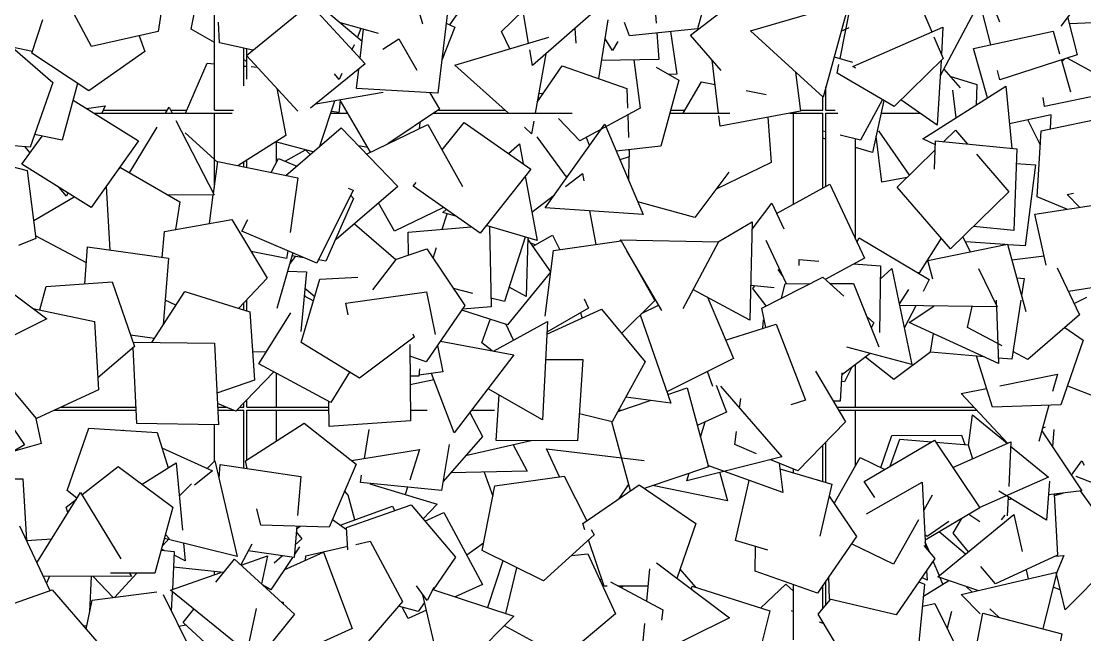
# Model space of a CAD drawing. Header units: metres. Extents: x 322 to 396.8, y -0.1 to 13.
# Drawn here: x 347.424 to 348.14, y 5.698 to 6.111 of the extents above; entities that cross this region are included whole.
import ezdxf

# ---------------------------------------------------------------- set-up
doc = ezdxf.new("R2010")
doc.units = ezdxf.units.M

msp = doc.modelspace()

# ---------------------------------------------------------------- linework, layer by layer
at = {"color": 8}
for p, q in [((347.53801, 6.1056), (347.54657, 6.14923)), ((347.76529, 6.0961), (347.75626, 6.14924)), ((347.68379, 6.14365), (347.69377, 6.10899)), ((347.7368, 6.14333), (347.71204, 6.10848)), ((347.84898, 6.13973), (347.85124, 6.10948)), ((347.87427, 6.10144), (347.91787, 6.13479)), ((347.88666, 6.13297), (347.87903, 6.10571)), ((348.0826, 6.11023), (348.07198, 6.13692)), ((347.55365, 6.051), (347.55365, 6.12986)), ((347.81765, 6.12453), (347.76787, 6.08094)), ((348.02634, 6.12819), (348.03682, 6.10363)), ((348.07657, 6.09502), (348.06905, 6.12457)), ((348.13717, 6.12556), (348.12377, 6.10761)), ((347.47083, 6.09377), (347.45541, 6.1228)), ((347.51867, 6.12306), (347.51576, 6.10391)), ((347.57536, 6.08785), (347.61797, 6.12245)), ((347.61797, 6.12245), (347.65516, 6.08207)), ((347.62783, 6.11879), (347.6532, 6.09752)), ((347.71073, 6.11695), (347.70415, 6.06246)), ((347.74712, 6.10399), (347.76156, 6.11807)), ((347.91464, 6.10429), (347.98117, 6.1236)), ((347.98117, 6.1236), (347.96362, 6.0598)), ((347.97508, 6.08572), (347.9823, 6.12212)), ((348.06713, 6.12064), (348.04247, 6.07406)), ((347.43068, 6.08942), (347.43818, 6.11209)), ((347.55723, 6.09628), (347.55655, 6.11022)), ((347.66428, 6.10261), (347.63864, 6.10973)), ((347.70983, 6.10952), (347.71555, 6.10685)), ((347.81866, 6.11168), (347.81234, 6.07226)), ((347.8332, 6.1011), (347.82981, 6.10994)), ((348.12834, 6.11373), (348.13483, 6.08818)), ((348.16466, 6.11065), (348.12953, 6.10905)), ((347.51576, 6.10391), (347.47083, 6.09377)), ((347.55365, 6.09652), (347.53801, 6.1056)), ((347.65241, 6.10591), (347.64998, 6.10022)), ((347.65178, 6.08573), (347.65416, 6.10543)), ((347.71555, 6.10685), (347.70683, 6.08465)), ((347.75262, 6.09231), (347.74712, 6.10399)), ((347.79731, 6.09606), (347.79656, 6.10606)), ((347.87903, 6.10571), (347.8332, 6.1011)), ((347.85173, 6.10296), (347.85307, 6.08499)), ((347.86095, 6.10389), (347.86506, 6.07532)), ((347.96362, 6.0598), (347.91464, 6.10429)), ((347.97579, 6.10405), (347.98125, 6.10657)), ((347.98372, 6.08049), (348.04438, 6.10692)), ((348.04438, 6.10692), (348.04331, 6.08844)), ((348.0649, 6.09247), (348.11852, 6.10421)), ((348.11852, 6.10421), (348.12287, 6.08897)), ((347.41423, 6.09612), (347.44493, 6.0696)), ((347.50294, 6.10101), (347.50675, 6.09043)), ((347.57965, 6.09133), (347.55723, 6.09628)), ((347.64776, 6.09502), (347.64632, 6.09166)), ((347.66721, 6.09196), (347.67784, 6.09904)), ((347.67784, 6.09904), (347.69012, 6.07787)), ((347.71563, 6.08123), (347.77902, 6.10021)), ((347.8218, 6.09113), (347.81668, 6.09937)), ((347.82544, 6.09712), (347.8218, 6.09113)), ((347.89495, 6.07763), (347.87427, 6.10144)), ((348.03822, 6.10036), (348.04442, 6.08583)), ((347.41721, 6.09355), (347.43112, 6.09074)), ((347.46906, 6.06396), (347.43068, 6.08942)), ((347.50675, 6.09043), (347.46906, 6.06396)), ((347.57354, 6.06729), (347.57354, 6.09268)), ((347.57554, 6.08799), (347.57554, 6.09224)), ((347.76787, 6.08094), (347.76605, 6.09163)), ((347.777, 6.08893), (347.76981, 6.049)), ((348.07437, 6.05928), (348.0649, 6.09247)), ((348.13483, 6.08818), (348.08258, 6.07137)), ((347.53422, 6.049), (347.54875, 6.08258)), ((347.54875, 6.08258), (347.55365, 6.0822)), ((347.57554, 6.0838), (347.57354, 6.08496)), ((347.57354, 6.08069), (347.57554, 6.08054)), ((347.60985, 6.0504), (347.57536, 6.08785)), ((347.57554, 6.07191), (347.57554, 6.08765)), ((347.65516, 6.08207), (347.61843, 6.05225)), ((347.75173, 6.049), (347.71563, 6.08123)), ((347.77113, 6.05633), (347.78795, 6.08078)), ((347.78795, 6.08078), (347.83143, 6.06559)), ((347.85307, 6.08499), (347.8143, 6.08451)), ((347.83626, 6.08478), (347.84033, 6.05223)), ((347.89328, 6.049), (347.88887, 6.08463)), ((347.97107, 6.08687), (347.9835, 6.08333)), ((347.97315, 6.07597), (347.97429, 6.08173)), ((348.04442, 6.08583), (348.01155, 6.05356)), ((348.04308, 6.08451), (348.04055, 6.04086)), ((348.12408, 6.08472), (348.13015, 6.06344)), ((348.12439, 6.08362), (348.12612, 6.08538)), ((348.12833, 6.08609), (348.16758, 6.06422)), ((347.57849, 6.08032), (347.58258, 6.08001)), ((347.63775, 6.07161), (347.6345, 6.07549)), ((347.63949, 6.07567), (347.63775, 6.07161)), ((347.64936, 6.06563), (347.65092, 6.07863)), ((347.85124, 6.08), (347.86636, 6.07112)), ((347.86506, 6.07532), (347.85993, 6.0749)), ((347.94506, 6.07666), (347.94832, 6.05035)), ((348.01155, 6.05356), (347.97315, 6.07597)), ((347.98562, 6.07916), (347.98372, 6.08049)), ((348.04483, 6.07852), (348.05602, 6.06606)), ((348.04895, 6.07394), (348.06715, 6.06824)), ((348.08258, 6.07137), (348.08098, 6.07767)), ((347.44493, 6.0696), (347.42956, 6.02617)), ((347.46147, 6.06899), (347.45125, 6.03079)), ((347.86636, 6.07112), (347.85431, 6.02667)), ((347.86942, 6.049), (347.88163, 6.0701)), ((347.88163, 6.0701), (347.89089, 6.06831)), ((347.96554, 6.051), (347.96554, 6.06679)), ((348.03085, 6.03172), (348.08676, 6.06713)), ((348.06715, 6.06824), (348.06664, 6.05438)), ((348.08676, 6.06713), (348.09077, 6.02528)), ((347.59567, 6.0658), (347.60181, 6.03399)), ((347.66744, 6.06282), (347.62205, 6.05497)), ((347.70415, 6.06246), (347.64936, 6.06563)), ((347.69888, 6.06276), (347.70538, 6.05156)), ((347.77271, 6.05862), (347.77173, 6.05965)), ((347.77524, 6.0623), (347.77215, 6.06197)), ((347.83143, 6.06559), (347.83192, 6.05229)), ((347.91191, 6.06423), (347.92528, 6.06163)), ((347.96354, 6.051), (347.96354, 6.05987)), ((348.0508, 6.06435), (348.05305, 6.04578)), ((348.11269, 6.05355), (348.11184, 6.05956)), ((348.16647, 6.06454), (348.11269, 6.05355)), ((347.45846, 6.05773), (347.50253, 6.03025)), ((347.46752, 6.05208), (347.48007, 6.05394)), ((347.48007, 6.05394), (347.47796, 6.049)), ((347.52085, 6.049), (347.52323, 6.05292)), ((347.52323, 6.05292), (347.52525, 6.049)), ((347.62205, 6.05497), (347.62197, 6.05513)), ((347.63468, 6.05715), (347.62455, 6.02659)), ((347.63763, 6.049), (347.63866, 6.0574)), ((347.65878, 6.0227), (347.63843, 6.0578)), ((347.84033, 6.05223), (347.79984, 6.03027)), ((348.00367, 6.05816), (347.98873, 6.03085)), ((348.00464, 6.0576), (347.99698, 6.02254)), ((348.04055, 6.04086), (348.01603, 6.05796)), ((347.47246, 6.049), (347.55365, 6.049)), ((347.47882, 6.051), (347.52207, 6.051)), ((347.52422, 6.051), (347.53508, 6.051)), ((347.55365, 6.051), (347.56649, 6.051)), ((347.55365, 6.049), (347.56563, 6.049)), ((347.55365, 5.99903), (347.55365, 6.049)), ((347.63198, 6.049), (347.64353, 6.049)), ((347.63769, 6.04949), (347.63231, 6.05002)), ((347.70538, 6.05156), (347.6706, 6.02839)), ((347.70153, 6.049), (347.79463, 6.049)), ((347.70453, 6.051), (347.74949, 6.051)), ((347.79984, 6.03027), (347.78539, 6.04537)), ((347.83208, 6.04776), (347.83264, 6.03262)), ((347.86036, 6.049), (347.90079, 6.049)), ((347.8609, 6.051), (347.87058, 6.051)), ((347.89437, 6.04022), (347.89351, 6.04721)), ((347.94832, 6.05035), (347.89437, 6.04022)), ((347.92643, 6.04624), (347.92871, 6.0157)), ((347.94115, 6.049), (347.94365, 6.049)), ((347.94365, 6.049), (347.96354, 6.049)), ((347.94365, 5.98775), (347.94365, 6.049)), ((347.94471, 6.049), (347.94465, 6.04966)), ((347.94824, 6.051), (347.96354, 6.051)), ((347.96354, 5.99867), (347.96354, 6.049)), ((347.96554, 6.051), (347.97185, 6.051)), ((347.96554, 5.99977), (347.96554, 6.049)), ((347.96554, 6.049), (347.97353, 6.049)), ((348.00276, 6.049), (348.02888, 6.049)), ((348.11714, 6.04782), (348.0892, 6.04171)), ((348.11056, 6.03711), (348.15567, 6.0464)), ((348.11669, 6.03837), (348.11714, 6.04782)), ((347.49648, 6.00886), (347.51506, 6.03946)), ((347.52775, 6.04413), (347.55345, 5.99405)), ((347.60189, 6.0071), (347.63901, 6.03902)), ((347.63901, 6.03902), (347.67732, 5.99971)), ((347.65615, 6.02143), (347.69751, 6.04135)), ((347.69204, 6.04268), (347.69152, 6.03846)), ((347.69751, 6.04135), (347.72087, 5.99966)), ((347.70712, 6.02421), (347.72187, 6.0427)), ((347.72187, 6.0427), (347.76683, 6.01121)), ((347.76731, 6.03509), (347.76242, 6.03946)), ((347.76882, 6.04349), (347.76731, 6.03509)), ((347.77645, 5.9852), (347.81666, 6.04162)), ((347.81666, 6.04162), (347.84247, 5.98069)), ((348.10994, 6.02744), (348.10148, 6.04439)), ((347.42407, 6.01461), (347.43759, 6.03355)), ((347.45125, 6.03079), (347.43253, 6.03457)), ((347.55595, 6.01572), (347.53399, 6.03581)), ((347.60181, 6.03399), (347.56957, 6.01362)), ((347.79068, 6.00629), (347.77096, 6.03302)), ((347.80636, 6.02718), (347.80422, 6.03265)), ((347.96554, 6.03639), (347.96354, 6.03686)), ((347.96554, 6.03148), (347.96354, 6.03205)), ((347.98873, 6.03085), (347.97515, 6.03409)), ((347.98544, 5.96424), (347.98544, 6.03164)), ((348.00311, 6.00252), (347.99936, 6.03343)), ((348.02195, 6.00704), (348.00125, 6.03716)), ((348.03927, 6.0276), (348.03085, 6.03172)), ((348.04478, 6.02977), (348.05282, 6.03763)), ((348.05282, 6.03763), (348.06098, 6.02819)), ((348.10774, 5.99274), (348.11056, 6.03711)), ((347.42956, 6.02617), (347.39197, 6.02895)), ((347.42956, 6.0223), (347.42609, 6.02643)), ((347.50253, 6.03025), (347.47065, 5.98556)), ((347.62031, 6.02294), (347.59491, 6.02963)), ((347.59544, 6.01595), (347.59544, 6.02949)), ((347.60138, 6.01659), (347.61499, 6.02428)), ((347.61499, 6.02428), (347.61816, 6.02109)), ((347.65693, 6.02589), (347.65066, 6.02707)), ((347.75178, 6.02175), (347.75914, 6.02833)), ((347.75914, 6.02833), (347.76158, 6.01488)), ((347.85431, 6.02667), (347.82436, 6.02343)), ((347.83294, 6.02435), (347.83311, 6.01956)), ((347.83296, 6.02388), (347.83296, 6.02436)), ((347.99698, 6.02254), (347.98544, 6.02582)), ((348.01359, 5.99925), (348.03916, 6.02427)), ((348.0387, 6.01132), (348.03937, 6.0303)), ((348.03937, 6.0303), (348.094, 6.02497)), ((348.06565, 6.02787), (348.06565, 6.02773)), ((348.094, 6.02497), (348.09207, 5.97011)), ((347.3901, 6.01984), (347.42768, 6.01041)), ((347.55306, 5.99481), (347.55603, 6.01635)), ((347.55603, 6.01635), (347.60984, 6.00549)), ((347.57554, 6.01241), (347.57554, 6.0174)), ((347.592, 6.00909), (347.59675, 6.01856)), ((347.59675, 6.01856), (347.6091, 6.0133)), ((347.83311, 6.01956), (347.82684, 6.01759)), ((347.83284, 6.00341), (347.83293, 6.0195)), ((348.06695, 6.02127), (348.08869, 5.99609)), ((347.47065, 5.98556), (347.42407, 6.01461)), ((347.42768, 6.01041), (347.43351, 5.96472)), ((347.48807, 6.00999), (347.49043, 6.01233)), ((347.49043, 6.01233), (347.53037, 5.98937)), ((347.57354, 6.01282), (347.57354, 6.01613)), ((347.76683, 6.01121), (347.7326, 5.9683)), ((347.90007, 6.00916), (347.87714, 5.97866)), ((347.92871, 6.0157), (347.8916, 5.9979)), ((348.09365, 6.01499), (348.10664, 6.01415)), ((348.10664, 6.01415), (348.09972, 5.9597)), ((347.60984, 6.00549), (347.60475, 5.96859)), ((347.68764, 5.99979), (347.68958, 6.00221)), ((347.76309, 6.00653), (347.77095, 5.96322)), ((347.79017, 5.9997), (347.80162, 6.00844)), ((347.7917, 6.00661), (347.79068, 6.00629)), ((347.80162, 6.00844), (347.80255, 6.00342)), ((348.02015, 6.00567), (348.00311, 6.00252)), ((347.4541, 5.99308), (347.44916, 5.99897)), ((347.45505, 5.99529), (347.4541, 5.99308)), ((347.48072, 5.99968), (347.48334, 5.95685)), ((347.64725, 5.99705), (347.62265, 5.94799)), ((347.67732, 5.99971), (347.6357, 5.96392)), ((347.64372, 5.99856), (347.64725, 5.99705)), ((347.7326, 5.9683), (347.68764, 5.99979)), ((347.9323, 5.98153), (347.96808, 6.00116)), ((347.96808, 6.00116), (347.99144, 5.95149)), ((348.04946, 5.9577), (348.01359, 5.99925)), ((348.08869, 5.99609), (348.04946, 5.9577)), ((348.12795, 5.99417), (348.13218, 5.99511)), ((347.43197, 5.97679), (347.45917, 5.99272)), ((347.55345, 5.99405), (347.52251, 5.99389)), ((347.53037, 5.98937), (347.52756, 5.97071)), ((347.55029, 5.97466), (347.55296, 5.99405)), ((347.64742, 5.99157), (347.62875, 5.94946)), ((347.64548, 5.99352), (347.64742, 5.99157)), ((347.67489, 5.96965), (347.66431, 5.98853)), ((347.76748, 5.98237), (347.78273, 5.99402)), ((347.87714, 5.97866), (347.8388, 5.98935)), ((347.91577, 5.97098), (347.92904, 5.98831)), ((347.92904, 5.98831), (347.93729, 5.97114)), ((348.10634, 5.98097), (348.16057, 5.98944)), ((348.12786, 5.98433), (348.10774, 5.99274)), ((348.1362, 5.98563), (348.12795, 5.99417)), ((347.70795, 5.98557), (347.67489, 5.96965)), ((347.70713, 5.97085), (347.71045, 5.98124)), ((347.70753, 5.98211), (347.70988, 5.98421)), ((347.71685, 5.97933), (347.70753, 5.98211)), ((347.84247, 5.98069), (347.77645, 5.9852)), ((347.80631, 5.98316), (347.81049, 5.96056)), ((348.11391, 5.94665), (348.10634, 5.98097)), ((347.52006, 5.96941), (347.56544, 5.9773)), ((347.56544, 5.9773), (347.58931, 5.9379)), ((347.57215, 5.9695), (347.57614, 5.97747)), ((347.64807, 5.97456), (347.67581, 5.95041)), ((347.73659, 5.97331), (347.73698, 5.97334)), ((347.77095, 5.96322), (347.73669, 5.97342)), ((347.89297, 5.96249), (347.91588, 5.97585)), ((347.91588, 5.97585), (347.91436, 5.90969)), ((347.46748, 5.94814), (347.4333, 5.96637)), ((347.51841, 5.9519), (347.52006, 5.96941)), ((347.62265, 5.94799), (347.57215, 5.9695)), ((347.68413, 5.96894), (347.72663, 5.97248)), ((347.68445, 5.95354), (347.68413, 5.96894)), ((347.73885, 5.97278), (347.73998, 5.91861)), ((347.76801, 5.95926), (347.78141, 5.96696)), ((347.78141, 5.96696), (347.78628, 5.9571)), ((348.09207, 5.97011), (348.06485, 5.97277)), ((347.43351, 5.96472), (347.42168, 5.95981)), ((347.46639, 5.93417), (347.46832, 5.95896)), ((347.46832, 5.95896), (347.52268, 5.9513)), ((347.6357, 5.96392), (347.63533, 5.9643)), ((347.76297, 5.9656), (347.7491, 5.9222)), ((347.7647, 5.96508), (347.76359, 5.9256)), ((347.76467, 5.96397), (347.78015, 5.94213)), ((347.76979, 5.96029), (347.76634, 5.96162)), ((347.78195, 5.95648), (347.82755, 5.96299)), ((347.82741, 5.96297), (347.82694, 5.96376)), ((347.82694, 5.96376), (347.8931, 5.96249)), ((347.82755, 5.96299), (347.85021, 5.92289)), ((347.8931, 5.96249), (347.86912, 5.91732)), ((347.93907, 5.93412), (347.92532, 5.96335)), ((347.98646, 5.96206), (347.98803, 5.96509)), ((347.98803, 5.96509), (348.03513, 5.93692)), ((348.02825, 5.94103), (348.04334, 5.96479)), ((348.03408, 5.94992), (348.08786, 5.96091)), ((348.05772, 5.96579), (348.06262, 5.95575)), ((348.08618, 5.96057), (348.05943, 5.96229)), ((348.08786, 5.96091), (348.10013, 5.91546)), ((348.09972, 5.9597), (348.08798, 5.96045)), ((347.60234, 5.95112), (347.57838, 5.95595)), ((347.60646, 5.95488), (347.59581, 5.91745)), ((347.60306, 5.95633), (347.60234, 5.95112)), ((347.60425, 5.94713), (347.60841, 5.95255)), ((347.61389, 5.95172), (347.6059, 5.95293)), ((347.67565, 5.95055), (347.69665, 5.95769)), ((347.69665, 5.95769), (347.72244, 5.91952)), ((347.70091, 5.95139), (347.70319, 5.95853)), ((347.77642, 5.91237), (347.78195, 5.95648)), ((347.855, 5.91606), (347.83137, 5.95624)), ((348.0907, 5.95037), (348.11254, 5.95287)), ((347.52268, 5.9513), (347.51918, 5.90648)), ((347.62875, 5.94946), (347.62376, 5.95022)), ((347.67581, 5.95041), (347.66013, 5.92997)), ((347.9475, 5.94655), (347.94756, 5.95044)), ((347.94756, 5.95044), (347.96078, 5.94941)), ((347.99144, 5.95149), (347.9651, 5.93704)), ((347.98429, 5.94757), (348.00229, 5.94616)), ((347.9849, 5.9479), (347.98493, 5.94752)), ((347.98544, 5.94748), (347.98544, 5.9482)), ((348.00229, 5.94616), (348.00157, 5.90131)), ((348.03749, 5.93727), (348.03408, 5.94992)), ((348.1213, 5.94482), (348.1364, 5.91331)), ((347.40459, 5.93756), (347.44092, 5.91046)), ((347.58931, 5.9379), (347.57002, 5.91759)), ((347.60295, 5.94256), (347.61561, 5.94217)), ((347.61561, 5.94217), (347.61188, 5.90193)), ((347.62477, 5.93736), (347.65021, 5.93854)), ((347.78012, 5.94188), (347.75099, 5.90643)), ((347.92232, 5.9177), (347.96339, 5.93856)), ((347.93677, 5.93901), (347.93339, 5.94366)), ((347.96339, 5.93856), (347.97765, 5.92584)), ((348.00214, 5.93722), (348.00983, 5.94452)), ((348.00983, 5.94452), (348.0235, 5.87977)), ((348.02699, 5.94178), (348.02873, 5.94179)), ((348.06819, 5.94433), (348.08076, 5.91855)), ((348.09403, 5.93806), (348.09898, 5.93762)), ((348.09898, 5.93762), (348.09724, 5.92616)), ((347.43612, 5.91657), (347.44041, 5.9324)), ((347.44041, 5.9324), (347.48477, 5.93542)), ((347.48477, 5.93542), (347.49988, 5.8919)), ((347.61222, 5.89471), (347.62477, 5.93736)), ((347.62122, 5.9253), (347.61459, 5.93107)), ((347.72783, 5.92757), (347.71477, 5.93087)), ((347.76359, 5.9256), (347.75217, 5.9318)), ((347.93061, 5.93146), (347.9149, 5.93308)), ((347.91635, 5.93093), (347.91758, 5.93281)), ((347.92537, 5.91924), (347.91635, 5.93093)), ((347.93556, 5.92442), (347.93814, 5.93411)), ((347.93814, 5.93411), (347.95486, 5.93423)), ((347.96815, 5.93432), (347.9842, 5.93442)), ((347.9842, 5.93442), (348.00126, 5.89164)), ((348.03513, 5.93692), (348.03097, 5.92886)), ((348.17239, 5.93583), (348.12886, 5.92904)), ((347.51159, 5.89468), (347.53367, 5.92903)), ((347.53367, 5.92903), (347.57761, 5.9152)), ((347.57554, 5.91585), (347.57554, 5.92341)), ((347.61412, 5.9261), (347.62045, 5.92269)), ((347.61416, 5.92643), (347.61463, 5.92582)), ((347.64212, 5.92104), (347.69649, 5.92863)), ((347.69649, 5.92863), (347.70232, 5.89998)), ((347.7491, 5.9222), (347.73986, 5.92454)), ((347.80269, 5.92391), (347.80573, 5.91776)), ((347.91436, 5.90969), (347.87599, 5.93026)), ((347.88569, 5.92506), (347.90318, 5.88378)), ((348.01497, 5.92015), (348.02139, 5.93025)), ((348.13273, 5.92096), (348.14134, 5.92508)), ((347.4314, 5.91756), (347.47298, 5.90883)), ((347.52771, 5.91976), (347.52047, 5.92306)), ((347.57354, 5.91648), (347.57354, 5.9213)), ((347.64371, 5.91325), (347.64212, 5.92104)), ((347.72244, 5.91952), (347.69628, 5.88161)), ((347.75099, 5.90643), (347.7203, 5.91643)), ((347.73998, 5.91861), (347.7207, 5.91701)), ((347.77748, 5.9002), (347.81447, 5.91698)), ((347.80573, 5.91776), (347.77755, 5.90157)), ((347.81447, 5.91698), (347.84387, 5.88152)), ((347.85021, 5.92289), (347.82803, 5.90091)), ((347.84143, 5.91418), (347.85277, 5.91985)), ((347.92499, 5.90479), (347.92232, 5.9177)), ((348.08076, 5.91855), (348.0151, 5.91955)), ((348.02608, 5.91938), (348.01831, 5.90435)), ((348.02167, 5.90807), (348.03826, 5.91919)), ((348.06081, 5.90464), (348.06396, 5.9188)), ((348.08015, 5.92307), (348.08029, 5.91951)), ((348.08033, 5.91856), (348.08185, 5.88055)), ((348.09677, 5.92308), (348.09074, 5.88335)), ((347.44092, 5.91046), (347.39206, 5.88619)), ((347.47298, 5.90883), (347.47571, 5.86285)), ((347.57761, 5.9152), (347.58073, 5.86925)), ((347.58367, 5.88027), (347.60505, 5.91467)), ((347.73383, 5.89451), (347.73942, 5.9102)), ((347.80032, 5.91465), (347.80128, 5.91099)), ((347.84037, 5.91314), (347.86113, 5.8537)), ((347.92305, 5.90418), (347.92338, 5.9098)), ((347.92338, 5.9098), (347.92395, 5.9098)), ((347.99312, 5.91206), (347.99777, 5.90791)), ((348.1364, 5.91331), (348.10156, 5.88317)), ((347.74164, 5.88887), (347.77791, 5.90872)), ((347.75523, 5.8963), (347.75008, 5.90672)), ((347.77791, 5.90872), (347.77459, 5.84263)), ((347.89788, 5.8963), (347.9321, 5.90701)), ((347.9321, 5.90701), (347.95172, 5.85575)), ((347.99777, 5.90791), (347.99611, 5.90456)), ((348.08185, 5.88055), (348.02167, 5.90807)), ((348.08426, 5.89229), (348.06081, 5.90464)), ((348.12648, 5.90473), (348.13883, 5.89626)), ((347.51327, 5.8973), (347.49722, 5.89956)), ((347.49886, 5.89485), (347.55373, 5.89414)), ((347.65143, 5.87053), (347.61222, 5.89471)), ((347.68822, 5.89824), (347.65143, 5.87053)), ((347.68732, 5.90049), (347.68822, 5.89824)), ((347.7059, 5.89555), (347.75542, 5.88629)), ((347.74066, 5.88905), (347.73383, 5.89451)), ((348.03606, 5.88821), (348.03795, 5.90063)), ((348.13883, 5.89626), (348.1237, 5.85275)), ((347.49988, 5.8919), (347.47523, 5.87085)), ((347.50154, 5.84003), (347.49902, 5.89117)), ((347.55373, 5.89414), (347.55642, 5.83931)), ((347.58859, 5.88818), (347.57942, 5.88846)), ((347.68531, 5.89335), (347.68566, 5.84187)), ((347.70383, 5.89256), (347.70744, 5.87484)), ((347.74028, 5.88912), (347.74003, 5.88955)), ((348.0235, 5.87977), (347.97957, 5.89149)), ((348.0361, 5.88845), (348.0112, 5.86982)), ((348.07211, 5.88501), (348.03606, 5.88821)), ((348.10156, 5.88317), (348.09151, 5.88847)), ((347.632, 5.85425), (347.58367, 5.88027)), ((347.69628, 5.88161), (347.68537, 5.88544)), ((347.75542, 5.88629), (347.71517, 5.83377)), ((347.77663, 5.88328), (347.80191, 5.88316)), ((347.80191, 5.88316), (347.79824, 5.8284)), ((347.84387, 5.88152), (347.82155, 5.84123)), ((347.90318, 5.88378), (347.85843, 5.86144)), ((347.99544, 5.88726), (347.9761, 5.87268)), ((348.0112, 5.86982), (347.99208, 5.88472)), ((348.07767, 5.85101), (348.06685, 5.88547)), ((348.09074, 5.88335), (348.08171, 5.88415)), ((347.43388, 5.84357), (347.40529, 5.87762)), ((347.59362, 5.87492), (347.56807, 5.84836)), ((347.59544, 5.851), (347.59544, 5.87394)), ((347.6447, 5.87468), (347.632, 5.85425)), ((347.69179, 5.87702), (347.6914, 5.8719)), ((347.70744, 5.87484), (347.69145, 5.87261)), ((347.71517, 5.83377), (347.69983, 5.87378)), ((347.88947, 5.86513), (347.88568, 5.87504)), ((347.95843, 5.87529), (347.97861, 5.84125)), ((347.97619, 5.87425), (347.97509, 5.85523)), ((347.98273, 5.87768), (347.97796, 5.8681)), ((347.98544, 5.851), (347.98544, 5.87972)), ((348.08272, 5.86552), (348.12144, 5.8734)), ((348.12144, 5.8734), (348.1182, 5.86163)), ((347.39481, 5.87118), (347.42569, 5.82581)), ((347.58073, 5.86925), (347.55538, 5.86045)), ((347.6914, 5.8719), (347.68546, 5.87199)), ((347.68684, 5.87197), (347.68546, 5.87178)), ((347.6855, 5.86633), (347.70139, 5.86972)), ((347.89154, 5.86593), (347.89849, 5.84776)), ((347.97796, 5.8681), (347.97585, 5.86837)), ((347.47571, 5.86285), (347.43388, 5.84357)), ((347.77459, 5.84263), (347.73799, 5.86354)), ((347.74335, 5.82866), (347.7454, 5.85931)), ((347.85906, 5.85963), (347.87205, 5.86401)), ((347.87205, 5.86401), (347.88634, 5.81101)), ((347.89442, 5.86535), (347.93595, 5.8176)), ((348.05659, 5.86021), (348.07369, 5.86369)), ((348.08777, 5.82685), (348.05659, 5.86021)), ((348.12812, 5.86547), (348.17058, 5.84897)), ((347.56807, 5.84836), (347.55573, 5.85349)), ((347.57354, 5.851), (347.57354, 5.85405)), ((347.57554, 5.851), (347.57554, 5.85613)), ((347.6309, 5.83809), (347.63079, 5.85491)), ((347.82546, 5.84829), (347.84707, 5.85558)), ((347.86113, 5.8537), (347.83071, 5.85777)), ((347.84666, 5.85563), (347.84627, 5.85531)), ((347.90731, 5.85053), (347.90814, 5.85693)), ((347.95172, 5.85575), (347.94199, 5.8527)), ((347.97509, 5.85523), (347.97033, 5.85521)), ((348.1237, 5.85275), (348.07767, 5.85101)), ((348.11568, 5.85245), (348.10895, 5.82797)), ((347.44566, 5.849), (347.5011, 5.849)), ((347.45, 5.851), (347.501, 5.851)), ((347.55585, 5.851), (347.56172, 5.851)), ((347.55595, 5.849), (347.56654, 5.849)), ((347.56868, 5.849), (347.57354, 5.849)), ((347.5706, 5.851), (347.57354, 5.851)), ((347.57354, 5.81018), (347.57354, 5.849)), ((347.57554, 5.851), (347.59544, 5.851)), ((347.57554, 5.81559), (347.57554, 5.849)), ((347.57554, 5.849), (347.59544, 5.849)), ((347.59544, 5.851), (347.63082, 5.851)), ((347.59544, 5.849), (347.63083, 5.849)), ((347.59544, 5.82832), (347.59544, 5.849)), ((347.68561, 5.849), (347.6969, 5.849)), ((347.72576, 5.84759), (347.73418, 5.83127)), ((347.72684, 5.849), (347.74238, 5.849)), ((347.82155, 5.84123), (347.79946, 5.84662)), ((347.82586, 5.849), (347.82758, 5.849)), ((347.89849, 5.84776), (347.87884, 5.83881)), ((347.97283, 5.851), (347.98544, 5.851)), ((347.97402, 5.849), (347.98544, 5.849)), ((347.98544, 5.851), (348.0652, 5.851)), ((347.98544, 5.849), (348.06707, 5.849)), ((347.98544, 5.81182), (347.98544, 5.849)), ((348.06145, 5.82531), (348.06428, 5.84591)), ((348.06428, 5.84591), (348.0876, 5.82678)), ((347.43324, 5.84433), (347.43708, 5.8267)), ((347.55642, 5.83931), (347.50154, 5.84003)), ((347.55365, 5.8147), (347.55365, 5.83935)), ((347.57455, 5.81495), (347.61417, 5.84031)), ((347.61417, 5.84031), (347.64905, 5.81274)), ((347.68566, 5.84187), (347.6309, 5.83809)), ((347.83399, 5.79473), (347.82145, 5.84125)), ((347.881, 5.83081), (347.88429, 5.84129)), ((347.97861, 5.84125), (347.94658, 5.80815)), ((348.11143, 5.83698), (348.11335, 5.83796)), ((347.45459, 5.795), (347.46907, 5.83704)), ((347.46907, 5.83704), (347.51504, 5.83403)), ((347.49214, 5.83553), (347.49212, 5.83571)), ((347.49212, 5.83571), (347.4926, 5.8355)), ((347.51504, 5.83403), (347.52257, 5.8103)), ((347.65468, 5.81661), (347.65791, 5.83616)), ((347.73418, 5.83127), (347.70765, 5.80114)), ((347.90409, 5.82594), (347.90525, 5.83483)), ((348.00257, 5.81047), (348.0099, 5.83198)), ((348.0099, 5.83198), (348.05694, 5.83218)), ((348.05694, 5.83218), (348.05912, 5.82596)), ((348.11094, 5.8352), (348.13789, 5.79483)), ((348.11897, 5.83605), (348.11803, 5.82458)), ((347.42569, 5.82581), (347.37849, 5.7978)), ((347.43708, 5.8267), (347.4181, 5.8213)), ((347.5183, 5.82376), (347.55231, 5.80822)), ((347.71177, 5.82609), (347.70663, 5.79496)), ((347.76708, 5.82855), (347.72276, 5.8183)), ((347.79824, 5.8284), (347.74335, 5.82866)), ((347.75485, 5.82572), (347.76429, 5.80794)), ((347.78602, 5.80432), (347.77743, 5.82296)), ((347.77743, 5.82296), (347.84314, 5.81511)), ((347.91888, 5.81975), (347.90409, 5.82594)), ((347.96354, 5.80098), (347.96354, 5.82568)), ((347.96554, 5.80038), (347.96554, 5.82775)), ((347.99125, 5.80111), (348.0386, 5.82888)), ((348.00877, 5.81139), (348.01541, 5.82961)), ((348.01541, 5.82961), (348.0368, 5.82782)), ((348.0386, 5.82888), (348.06925, 5.78335)), ((348.03946, 5.8276), (348.06132, 5.82578)), ((348.05103, 5.81041), (348.09007, 5.82788)), ((348.06132, 5.82578), (348.06415, 5.81628)), ((348.09007, 5.82788), (348.08862, 5.79772)), ((348.08992, 5.82487), (348.11543, 5.80394)), ((347.64597, 5.81518), (347.69176, 5.82273)), ((347.69176, 5.82273), (347.6852, 5.80195)), ((347.93595, 5.8176), (347.87178, 5.80143)), ((347.94658, 5.80815), (347.9285, 5.81572)), ((347.97101, 5.78623), (347.98852, 5.81728)), ((347.98852, 5.81728), (348.00511, 5.80924)), ((347.46437, 5.79213), (347.48885, 5.81125)), ((347.48885, 5.81125), (347.52576, 5.7837)), ((347.50498, 5.79921), (347.52785, 5.81363)), ((347.52785, 5.81363), (347.53209, 5.76843)), ((347.54875, 5.80985), (347.55405, 5.8151)), ((347.55405, 5.8151), (347.56911, 5.75067)), ((347.55685, 5.80312), (347.55764, 5.81252)), ((347.55764, 5.81252), (347.61195, 5.80453)), ((347.57578, 5.80985), (347.57455, 5.81495)), ((347.57554, 5.80988), (347.57554, 5.81083)), ((347.64905, 5.81274), (347.63101, 5.77036)), ((347.88634, 5.81101), (347.84318, 5.79645)), ((347.93646, 5.79371), (347.8861, 5.81188)), ((347.93403, 5.8134), (347.93646, 5.79371)), ((347.9345, 5.80958), (347.96952, 5.7992)), ((347.94365, 5.80687), (347.94365, 5.80938)), ((348.13082, 5.80542), (348.1379, 5.81493)), ((348.1379, 5.81493), (348.13935, 5.81202)), ((347.38723, 5.80299), (347.42472, 5.80278)), ((347.42472, 5.80278), (347.42705, 5.76147)), ((347.55231, 5.80822), (347.54038, 5.7987)), ((347.61195, 5.80453), (347.60973, 5.77821)), ((347.65202, 5.80052), (347.6528, 5.80526)), ((347.76429, 5.80794), (347.71278, 5.80697)), ((347.73526, 5.80739), (347.74118, 5.79119)), ((347.74257, 5.79824), (347.78915, 5.80476)), ((347.78915, 5.80476), (347.80451, 5.77464)), ((347.87178, 5.80143), (347.87342, 5.80665)), ((347.89398, 5.80702), (347.89922, 5.78818)), ((347.9046, 5.7613), (347.91392, 5.80185)), ((347.95999, 5.80203), (347.96026, 5.80212)), ((347.96026, 5.80212), (347.96041, 5.8019)), ((348.11543, 5.80394), (348.06911, 5.78355)), ((348.11614, 5.80139), (348.11399, 5.77506)), ((348.13095, 5.8056), (348.13062, 5.80573)), ((348.14609, 5.79971), (348.13406, 5.80439)), ((347.46111, 5.7899), (347.45459, 5.795)), ((347.52995, 5.79124), (347.53824, 5.79944)), ((347.64387, 5.79189), (347.64139, 5.79475)), ((347.70663, 5.79496), (347.65202, 5.80052)), ((347.65844, 5.79959), (347.70376, 5.78594)), ((347.68373, 5.79729), (347.6822, 5.79243)), ((347.73401, 5.75462), (347.74257, 5.79824)), ((347.80178, 5.77278), (347.83984, 5.79873)), ((347.83271, 5.79946), (347.82587, 5.7892)), ((347.83984, 5.79873), (347.87786, 5.77272)), ((347.89922, 5.78818), (347.84868, 5.7983)), ((347.96952, 5.7992), (347.96148, 5.7642)), ((347.9985, 5.79034), (347.99125, 5.80111)), ((347.99296, 5.77928), (348.03043, 5.80066)), ((348.03043, 5.80066), (348.0326, 5.75676)), ((348.11399, 5.77506), (348.08202, 5.79468)), ((348.13789, 5.79483), (348.11538, 5.79212)), ((348.13675, 5.79469), (348.15659, 5.76712)), ((347.43416, 5.74638), (347.46343, 5.79366)), ((347.45381, 5.78388), (347.46072, 5.78928)), ((347.46343, 5.79366), (347.49061, 5.74908)), ((347.64826, 5.77527), (347.64387, 5.79189)), ((347.96767, 5.79116), (347.98607, 5.76397)), ((348.03708, 5.79187), (348.03137, 5.78174)), ((348.08829, 5.79083), (348.08766, 5.77789)), ((348.09097, 5.78918), (348.08819, 5.78885)), ((348.11914, 5.79257), (348.12154, 5.75147)), ((348.11919, 5.79175), (348.12528, 5.79331)), ((348.12099, 5.79221), (348.12147, 5.79285)), ((347.45508, 5.78017), (347.45381, 5.78388)), ((347.52576, 5.7837), (347.51354, 5.73929)), ((347.58497, 5.77173), (347.5823, 5.78279)), ((347.63849, 5.77173), (347.67374, 5.78448)), ((347.64262, 5.77023), (347.68614, 5.78532)), ((347.67374, 5.78448), (347.67504, 5.78147)), ((347.68614, 5.78532), (347.71604, 5.75027)), ((347.70376, 5.78594), (347.69418, 5.7759)), ((347.69551, 5.77433), (347.70827, 5.78018)), ((347.70827, 5.78018), (347.73418, 5.73179)), ((348.06925, 5.78335), (348.03236, 5.76171)), ((347.63318, 5.77546), (347.64272, 5.76877)), ((347.80324, 5.76856), (347.80178, 5.77278)), ((347.87786, 5.77272), (347.8651, 5.73589)), ((348.02778, 5.77537), (348.01095, 5.74553)), ((348.04823, 5.77409), (348.03372, 5.76409)), ((348.04099, 5.73684), (348.09202, 5.77897)), ((348.05114, 5.76629), (348.0571, 5.77622)), ((348.06922, 5.77385), (348.06175, 5.77895)), ((348.08592, 5.77853), (348.08356, 5.77522)), ((348.09202, 5.77897), (348.09763, 5.754)), ((347.42241, 5.77133), (347.44293, 5.72776)), ((347.63101, 5.77036), (347.58497, 5.77173)), ((347.60913, 5.77101), (347.60734, 5.74983)), ((347.60881, 5.76726), (347.61254, 5.76242)), ((347.60898, 5.76925), (347.61152, 5.77094)), ((347.64364, 5.75515), (347.64262, 5.77023)), ((347.80747, 5.76885), (347.80935, 5.76515)), ((348.05954, 5.75216), (348.0419, 5.76731)), ((348.06158, 5.75384), (348.05114, 5.76629)), ((347.42707, 5.76144), (347.44421, 5.76261)), ((347.52329, 5.76281), (347.51864, 5.75782)), ((347.56911, 5.75067), (347.51997, 5.76266)), ((347.52075, 5.76549), (347.52329, 5.76281)), ((347.53292, 5.7595), (347.53402, 5.74775)), ((347.57888, 5.759), (347.5715, 5.74489)), ((347.61254, 5.76242), (347.60807, 5.75852)), ((347.64889, 5.75872), (347.65865, 5.76093)), ((347.65865, 5.76093), (347.68027, 5.72026)), ((347.73497, 5.75953), (347.72363, 5.75149)), ((347.73462, 5.75928), (347.73493, 5.75933)), ((347.80935, 5.76515), (347.77528, 5.73416)), ((347.81627, 5.73075), (347.80559, 5.76173)), ((347.92649, 5.75482), (347.9046, 5.7613)), ((347.98607, 5.76397), (347.95993, 5.72604)), ((348.01095, 5.74553), (347.98277, 5.75919)), ((348.03372, 5.76409), (348.03219, 5.76512)), ((348.03521, 5.75367), (348.03243, 5.76025)), ((348.17316, 5.76182), (348.12668, 5.71472)), ((347.51784, 5.75493), (347.52665, 5.75395)), ((347.5199, 5.7547), (347.51803, 5.75562)), ((347.52665, 5.75395), (347.52539, 5.72842)), ((347.53402, 5.74775), (347.52652, 5.75144)), ((347.60734, 5.74983), (347.57646, 5.75438)), ((347.60068, 5.74161), (347.62707, 5.75355)), ((347.61096, 5.75701), (347.60751, 5.75184)), ((347.61529, 5.75113), (347.64348, 5.7575)), ((347.62707, 5.75355), (347.64655, 5.70223)), ((347.77528, 5.73416), (347.73401, 5.75462)), ((347.79412, 5.75129), (347.80516, 5.7524)), ((347.80516, 5.7524), (347.82381, 5.71204)), ((347.91797, 5.74074), (347.91804, 5.75732)), ((348.03154, 5.75802), (348.03896, 5.74922)), ((348.12154, 5.75147), (348.0797, 5.73222)), ((348.12013, 5.75081), (348.12581, 5.75124)), ((348.12581, 5.75124), (348.12067, 5.73891)), ((347.55462, 5.73332), (347.56717, 5.74886)), ((347.56717, 5.74886), (347.60765, 5.71179)), ((347.57165, 5.74475), (347.58936, 5.75101)), ((347.58936, 5.75101), (347.58533, 5.73223)), ((347.60628, 5.74999), (347.59174, 5.72821)), ((347.59947, 5.75099), (347.5939, 5.74612)), ((347.61495, 5.74806), (347.61529, 5.75113)), ((347.71604, 5.75027), (347.70105, 5.72828)), ((347.74784, 5.74776), (347.73772, 5.71621)), ((347.85133, 5.74626), (347.90053, 5.70924)), ((348.03896, 5.74922), (348.01278, 5.71132)), ((348.04197, 5.73766), (348.0378, 5.74754)), ((347.49788, 5.73716), (347.43841, 5.73736)), ((347.44265, 5.73735), (347.44065, 5.73261)), ((347.4698, 5.7133), (347.47098, 5.73725)), ((347.48555, 5.72299), (347.47203, 5.73725)), ((347.51354, 5.73929), (347.48364, 5.73935)), ((347.50141, 5.73932), (347.4863, 5.72308)), ((347.49655, 5.73933), (347.49788, 5.73716)), ((347.52403, 5.72794), (347.55797, 5.73993)), ((347.55979, 5.73973), (347.52613, 5.74343)), ((347.55365, 5.7384), (347.55365, 5.7404)), ((347.74995, 5.71219), (347.75727, 5.74309)), ((347.84496, 5.72046), (347.84702, 5.74234)), ((347.86723, 5.74202), (347.87761, 5.72996)), ((347.95993, 5.72604), (347.91797, 5.74074)), ((347.96795, 5.7219), (347.96743, 5.73692)), ((348.03338, 5.74113), (348.0337, 5.73457)), ((348.05655, 5.72507), (348.12098, 5.74015)), ((348.0797, 5.73222), (348.06993, 5.74388)), ((348.10039, 5.74174), (348.10176, 5.73565)), ((348.12098, 5.74015), (348.11164, 5.70184)), ((348.12668, 5.71472), (348.12071, 5.739)), ((347.59174, 5.72821), (347.58621, 5.73142)), ((347.697, 5.72102), (347.68987, 5.73079)), ((347.73418, 5.73179), (347.71587, 5.7234)), ((347.81339, 5.73461), (347.81453, 5.73581)), ((347.8181, 5.73075), (347.81627, 5.73075)), ((347.82045, 5.7336), (347.85573, 5.71468)), ((347.84593, 5.73072), (347.82578, 5.73074)), ((347.82768, 5.72972), (347.82872, 5.73074)), ((347.87492, 5.72851), (347.87545, 5.73064)), ((347.87545, 5.73064), (347.92778, 5.71407)), ((347.92163, 5.71602), (347.93846, 5.73205)), ((347.93846, 5.73205), (347.94365, 5.72724)), ((347.94365, 5.69449), (347.94365, 5.73175)), ((347.96354, 5.71564), (347.96354, 5.73128)), ((347.96554, 5.71803), (347.96554, 5.73418)), ((348.03201, 5.73194), (348.0275, 5.68611)), ((348.02807, 5.73345), (348.03201, 5.73194)), ((348.0337, 5.73457), (348.03018, 5.7365)), ((348.03122, 5.72389), (348.04827, 5.73435)), ((348.06773, 5.72769), (348.04099, 5.73684)), ((348.04438, 5.73196), (348.04254, 5.73631)), ((348.05996, 5.73035), (348.06378, 5.72676)), ((348.12337, 5.72819), (348.11849, 5.72996)), ((347.40094, 5.71289), (347.44436, 5.72827)), ((347.44436, 5.72827), (347.47449, 5.69343)), ((347.47144, 5.72118), (347.51481, 5.72672)), ((347.51914, 5.72505), (347.53783, 5.6873)), ((347.57547, 5.68631), (347.52403, 5.72794)), ((347.52532, 5.7269), (347.52467, 5.71387)), ((347.70854, 5.66367), (347.69404, 5.72474)), ((347.70143, 5.72971), (347.697, 5.72102)), ((347.70075, 5.72837), (347.75539, 5.7104)), ((348.06951, 5.71198), (348.05655, 5.72507)), ((347.46737, 5.70166), (347.47144, 5.72118)), ((347.58176, 5.71561), (347.57547, 5.68631)), ((347.59876, 5.71993), (347.60003, 5.71992)), ((347.60003, 5.71992), (347.6001, 5.71871)), ((347.68027, 5.72026), (347.65026, 5.68531)), ((347.691, 5.71353), (347.67762, 5.71717)), ((347.68427, 5.70893), (347.68025, 5.71646)), ((347.69523, 5.71973), (347.691, 5.71353)), ((347.96027, 5.71173), (347.96865, 5.72173)), ((348.01278, 5.71132), (347.96795, 5.7219)), ((348.03057, 5.71728), (348.03885, 5.71892)), ((348.03885, 5.71892), (348.05936, 5.67768)), ((348.07584, 5.71543), (348.08198, 5.70967)), ((347.53269, 5.70615), (347.53991, 5.71509)), ((347.60765, 5.71179), (347.57317, 5.66908)), ((347.69646, 5.71452), (347.68427, 5.70893)), ((347.75539, 5.7104), (347.70854, 5.66367)), ((347.82381, 5.71204), (347.78856, 5.6824)), ((347.90053, 5.70924), (347.84115, 5.68005)), ((347.85573, 5.71468), (347.85489, 5.70771)), ((347.92778, 5.71407), (347.9145, 5.66082)), ((347.94215, 5.71426), (347.94365, 5.71366)), ((347.98317, 5.67362), (347.96027, 5.71173)), ((348.05, 5.71367), (348.04709, 5.70235)), ((348.06759, 5.69392), (348.07127, 5.71249)), ((348.07127, 5.71249), (348.12435, 5.69849)), ((347.46532, 5.70402), (347.46787, 5.70406)), ((347.52965, 5.70382), (347.53434, 5.70464)), ((347.57317, 5.66908), (347.53269, 5.70615)), ((347.64655, 5.70223), (347.59654, 5.6796)), ((347.78856, 5.6824), (347.74895, 5.70398)), ((347.84115, 5.68005), (347.84355, 5.7055)), ((347.9609, 5.70674), (347.96402, 5.70549)), ((347.96354, 5.70568), (347.96354, 5.70628)), ((348.12435, 5.69849), (348.11826, 5.66777))]:
    msp.add_line(p, q, dxfattribs=at)

doc.saveas('drawing.dxf')
